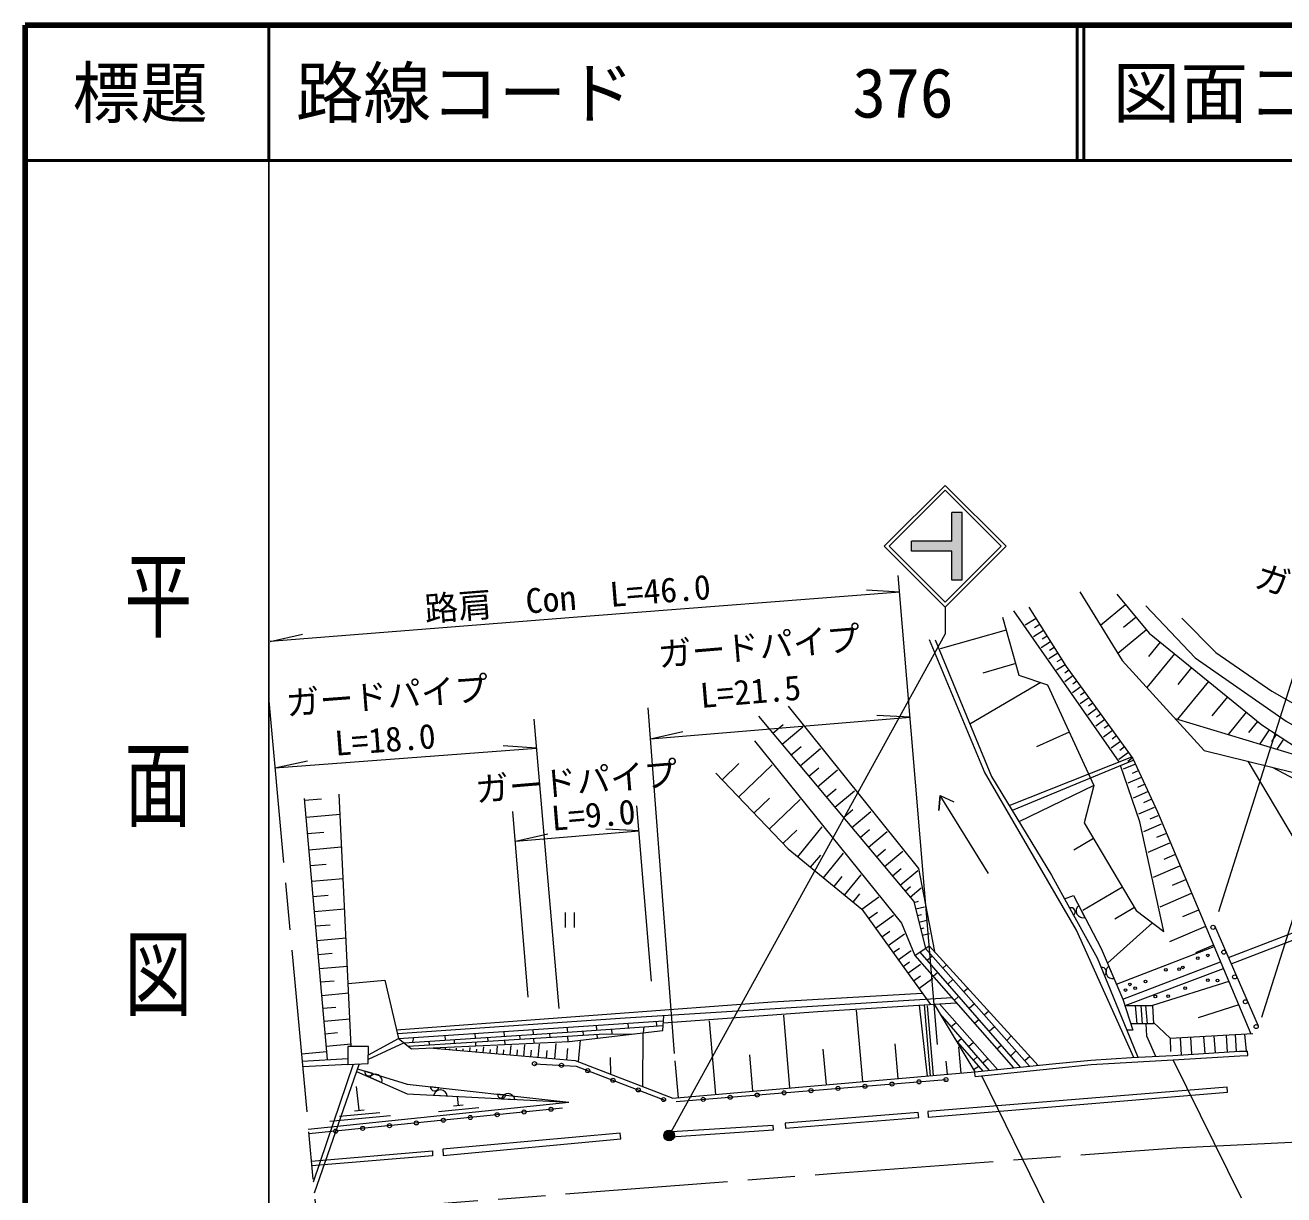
# Model space of a CAD drawing. Units: millimetres at full size, sheet at 1:1000; details may follow other scales. Extents: x 40000 to 680000, y 20000 to 380000.
# Drawn here: x 40000 to 133037, y 293548 to 380000 of the extents above; entities that cross this region are included whole.
import ezdxf
from ezdxf.enums import TextEntityAlignment as Align

# ---------------------------------------------------------------- set-up
doc = ezdxf.new("R2010")
doc.units = ezdxf.units.MM
doc.header["$LTSCALE"] = 1000
doc.linetypes.add('CHAIN', pattern=[18.5, 12, -1.5, 3.5, -1.5])
for name, color, linetype, lineweight in [('M-BGD', 7, 'Continuous', 13), ('M-BMK', 2, 'CHAIN', 13), ('M-STR-HTXT', 7, 'Continuous', 13), ('M-STR-STR1', 1, 'Continuous', 13), ('M-STR-STRC', 7, 'Continuous', 13), ('M-TTL', 2, 'Continuous', 140), ('M-TTL-BAND', 7, 'Continuous', 25), ('M-TTL-LINE', 7, 'Continuous', 50)]:
    doc.layers.add(name, color=color, linetype=linetype, lineweight=lineweight)
doc.layers.add('M-TTL-TXT', color=7, linetype='Continuous')
doc.styles.add('@ＭＳ ゴシック', font='')
doc.styles.add('ＭＳ ゴシック', font='')
doc.styles.get('@ＭＳ ゴシック').set_extended_font_data('@MS Gothic')
doc.styles.get('ＭＳ ゴシック').set_extended_font_data('MS Gothic')

msp = doc.modelspace()

# ---------------------------------------------------------------- hatches: boundary and pattern name
at = {"layer": 'M-STR-STRC'}
for points in [[(105507, 341862), (108507, 341862), (108507, 343987), (109257, 343987), (109257, 338987), (108507, 338987), (108507, 341112), (105507, 341112)], [(87265, 297721, -0.41421), (87387, 298273, -0.41421), (87940, 298151, -1)]]:
    msp.add_hatch(color=256, dxfattribs=at).paths.add_polyline_path(points)

# ---------------------------------------------------------------- linework, layer by layer
at = {"layer": 'M-BGD'}
for p, q in [((121341, 337168), (119492, 335628)), ((120861, 325544), (113069, 336702)), ((114721, 336144), (113928, 335647)), ((122111, 336244), (121186, 335474)), ((112509, 335289), (107645, 333903)), ((115271, 335267), (114522, 334797)), ((114996, 335705), (114599, 335457)), ((122881, 335320), (120773, 333564)), ((115802, 334419), (115095, 333976)), ((115537, 334843), (115162, 334608)), ((123898, 334407), (123031, 333345)), ((116333, 333572), (115668, 333155)), ((116068, 333996), (115714, 333774)), ((116599, 333148), (116266, 332940)), ((124961, 333540), (122920, 331039)), ((113216, 332809), (110784, 332116)), ((116865, 332725), (116241, 332334)), ((117150, 332315), (116853, 332098)), ((126211, 332520), (125191, 331270)), ((115065, 331410), (109838, 328331)), ((117445, 331910), (116843, 331473)), ((117739, 331506), (117438, 331287)), ((127462, 331500), (125175, 328697)), ((118033, 331102), (117415, 330653)), ((118621, 330293), (117988, 329833)), ((118327, 330697), (118018, 330473)), ((128863, 330357), (127720, 328955)), ((119209, 329484), (118560, 329013)), ((118915, 329888), (118598, 329658)), ((119797, 328675), (119133, 328193)), ((119503, 329080), (119179, 328844)), ((130264, 329214), (128924, 327570)), ((131086, 328543), (130415, 327722)), ((95268, 327659), (96039, 328305)), ((95947, 326850), (97488, 328142)), ((117163, 327755), (114760, 326650)), ((120385, 327866), (119706, 327373)), ((120091, 328271), (119759, 328029)), ((131946, 327926), (131253, 326870)), ((132474, 327579), (132127, 327051)), ((96611, 326057), (97366, 326690)), ((120973, 327057), (120278, 326553)), ((120679, 327462), (120339, 327215)), ((121267, 326653), (120920, 326401)), ((133002, 327233), (132515, 326491)), ((97276, 325265), (98784, 326530)), ((112729, 322325), (121802, 325916)), ((121942, 325676), (112954, 321953)), ((121561, 326249), (120851, 325733)), ((121855, 325844), (121500, 325586)), ((91515, 324228), (92760, 325417)), ((92738, 322947), (95228, 325325)), ((97927, 324488), (98665, 325107)), ((98578, 323712), (100054, 324950)), ((122061, 325390), (121161, 325001)), ((122275, 324894), (121825, 324699)), ((118981, 323794), (113456, 321124)), ((122490, 324398), (121514, 323976)), ((122720, 323864), (122232, 323653)), ((64108, 304505), (63200, 323173)), ((93866, 321766), (95012, 322859)), ((99216, 322951), (99938, 323557)), ((99854, 322191), (101298, 323402)), ((122951, 323330), (121894, 322874)), ((62346, 303541), (60644, 322834)), ((60655, 322711), (61908, 322822)), ((94995, 320584), (97285, 322772)), ((100478, 321446), (101185, 322038)), ((123446, 322182), (122303, 321689)), ((123199, 322756), (122670, 322528)), ((60765, 321457), (63272, 321679)), ((101103, 320701), (102517, 321886)), ((123713, 321565), (123142, 321318)), ((60872, 320251), (62078, 320358)), ((96016, 319515), (97049, 320502)), ((97115, 318529), (98923, 320742)), ((101715, 319971), (102407, 320551)), ((102327, 319241), (103711, 320401)), ((123980, 320947), (122655, 320375)), ((124286, 320239), (123623, 319953)), ((60978, 319046), (63390, 319258)), ((118979, 319885), (117510, 319014)), ((124592, 319531), (122989, 318839)), ((98061, 317757), (98802, 318664)), ((99007, 316984), (100489, 318798)), ((102927, 318526), (103604, 319093)), ((103527, 317811), (104880, 318946)), ((124957, 318684), (124156, 318338)), ((61081, 317885), (62241, 317988)), ((104102, 317125), (104750, 317668)), ((104677, 316439), (105972, 317525)), ((125323, 317837), (123389, 317001)), ((61183, 316725), (63503, 316930)), ((99788, 316345), (100395, 317088)), ((100569, 315707), (101783, 317192)), ((105046, 315999), (105448, 316336)), ((125761, 316824), (124794, 316406)), ((61281, 315609), (62398, 315707)), ((101205, 315187), (101693, 315784)), ((101839, 314667), (103090, 315567)), ((105415, 315558), (106219, 316232)), ((121112, 316286), (118187, 314553)), ((126198, 315811), (123867, 314804)), ((61380, 314493), (63612, 314689)), ((105709, 315161), (106032, 315241)), ((105829, 314676), (106474, 314835)), ((117192, 314754), (117496, 314206)), ((118337, 314053), (117877, 314930)), ((122004, 314781), (120542, 313914)), ((126722, 314599), (125556, 314096)), ((79909, 314415), (79909, 313297)), ((80575, 314415), (80575, 313297)), ((102346, 313963), (103009, 314440)), ((102853, 313259), (104180, 314214)), ((105948, 314190), (106245, 314263)), ((106068, 313705), (106661, 313851)), ((123321, 313652), (120003, 310680)), ((128937, 311081), (137128, 314252)), ((129134, 310631), (137385, 313799)), ((61475, 313419), (62548, 313513)), ((103318, 312612), (103924, 313048)), ((103784, 311966), (104996, 312838)), ((106187, 313219), (106459, 313286)), ((106307, 312734), (106849, 312867)), ((127245, 313388), (124583, 312238)), ((127903, 313456), (131131, 306044)), ((61569, 312345), (63717, 312534)), ((104158, 311447), (104636, 311791)), ((106546, 311763), (114239, 303047)), ((120668, 309126), (127886, 311903)), ((127839, 312011), (126508, 311436)), ((61660, 311311), (62694, 311403)), ((104531, 310928), (105488, 311617)), ((104894, 310424), (105356, 310758)), ((105750, 311229), (113058, 302926)), ((106136, 311488), (113555, 302977)), ((107047, 311196), (106674, 310871)), ((121147, 308008), (128359, 310778)), ((61752, 310278), (63818, 310461)), ((105256, 309921), (106182, 310587)), ((107457, 309973), (107118, 309674)), ((108105, 310541), (107835, 310303)), ((119537, 310343), (119774, 309764)), ((120489, 309544), (120099, 310455)), ((121297, 307530), (128568, 310280)), ((61839, 309284), (62833, 309372)), ((105658, 309363), (106175, 309736)), ((106060, 308805), (107095, 309550)), ((108577, 309462), (108194, 309127)), ((128972, 309319), (123334, 307543)), ((61927, 308290), (63915, 308466)), ((109000, 308202), (108670, 307912)), ((109686, 308804), (109389, 308542)), ((62011, 307334), (62968, 307418)), ((101907, 301913), (101449, 307187)), ((106079, 307574), (106677, 302327)), ((106449, 307597), (106905, 302347)), ((107152, 302368), (106705, 307513)), ((107182, 307643), (110190, 302632)), ((107585, 307668), (111871, 302805)), ((110169, 307659), (109774, 307314)), ((111221, 307119), (110897, 306833)), ((122049, 307535), (122162, 306180)), ((122470, 307538), (122559, 306179)), ((122820, 307540), (122943, 306178)), ((129700, 307589), (126705, 306636)), ((62096, 306378), (64008, 306546)), ((67607, 305102), (87185, 306416)), ((84543, 306239), (84568, 305884)), ((86635, 306380), (86660, 306031)), ((91057, 300970), (90584, 306419)), ((96534, 301446), (96067, 306823)), ((107613, 306924), (111248, 302741)), ((108064, 306406), (107961, 306344)), ((108816, 306271), (108454, 305956)), ((110497, 306485), (110175, 306201)), ((62177, 305457), (63097, 305539)), ((68702, 305176), (68630, 304824)), ((71015, 305331), (71038, 304980)), ((73245, 305481), (73268, 305125)), ((74169, 305184), (74187, 304901)), ((75390, 305625), (75414, 305265)), ((76540, 305338), (76558, 305049)), ((77537, 305769), (77560, 305405)), ((78765, 305483), (78783, 305187)), ((80038, 305937), (80079, 305569)), ((80097, 305269), (80115, 304868)), ((81222, 305649), (81241, 305341)), ((82210, 306083), (82236, 305720)), ((82255, 305404), (82289, 305120)), ((83352, 305798), (83355, 305423)), ((85658, 301544), (85687, 305524)), ((85721, 305965), (85687, 305524)), ((111656, 305974), (111251, 305620)), ((112874, 305303), (112559, 304951)), ((121431, 305716), (122249, 303718)), ((126128, 305204), (126208, 303935)), ((127111, 305260), (127191, 303997)), ((127873, 305304), (127952, 304045)), ((128765, 305354), (128844, 304101)), ((129433, 305393), (129512, 304143)), ((130129, 305432), (130254, 304175)), ((62258, 304537), (64098, 304700)), ((68004, 304783), (65361, 303538)), ((65369, 303886), (67607, 305102)), ((69848, 304903), (69865, 304631)), ((71062, 304461), (71048, 304307)), ((71374, 304279), (71381, 304361)), ((71699, 305023), (71716, 304746)), ((71872, 304235), (71886, 304399)), ((72370, 304191), (72383, 304340)), ((72868, 304148), (72894, 304444)), ((73286, 304844), (73299, 304562)), ((73366, 304104), (73385, 304319)), ((73864, 304061), (73902, 304489)), ((74362, 304017), (74387, 304298)), ((74860, 303973), (74909, 304535)), ((75358, 303930), (75389, 304277)), ((75431, 304978), (75446, 304658)), ((75856, 303886), (75917, 304580)), ((76355, 303842), (76391, 304256)), ((76853, 303799), (76925, 304625)), ((77387, 303752), (77429, 304236)), ((77579, 305112), (77595, 304755)), ((77921, 303705), (78006, 304674)), ((79154, 303597), (79253, 304730)), ((80041, 303519), (80115, 304357)), ((80912, 303369), (81042, 304971)), ((99221, 301679), (98992, 304316)), ((104530, 302140), (104306, 304713)), ((108753, 305025), (110791, 302694)), ((109216, 305080), (108927, 304827)), ((109194, 302546), (109025, 304488)), ((110098, 304816), (109726, 304493)), ((112147, 304592), (111835, 304316)), ((124640, 305119), (124658, 304137)), ((125369, 305161), (125449, 303888)), ((62294, 304127), (60416, 303953)), ((60464, 303425), (63854, 303634)), ((78538, 303651), (78587, 304218)), ((83285, 302457), (83276, 303696)), ((88283, 300729), (88046, 303453)), ((93796, 301208), (93562, 303896)), ((108173, 302457), (108088, 303428)), ((110378, 303742), (110093, 303493)), ((111162, 303609), (110782, 303278)), ((113232, 304188), (112845, 303791)), ((114264, 303777), (113888, 303445)), ((63874, 303188), (60503, 303008)), ((64245, 303205), (61292, 294484)), ((64688, 303225), (61367, 293670)), ((65698, 302506), (65100, 302690)), ((110498, 303029), (110096, 302788)), ((64699, 299795), (64497, 301555)), ((65467, 302242), (66373, 301841)), ((70566, 301465), (69944, 301535)), ((88127, 300434), (108082, 302065)), ((70207, 300916), (71196, 300863)), ((72020, 300154), (71953, 300823)), ((75535, 300908), (74913, 300978)), ((75200, 300651), (76189, 300598)), ((60930, 298389), (80193, 300386)), ((79706, 299957), (60962, 298051)), ((63232, 299362), (66220, 299630)), ((64351, 299764), (65048, 299826)), ((70558, 299706), (73543, 300005)), ((71672, 300119), (72369, 300189)), ((62512, 298996), (66994, 299399))]:
    msp.add_line(p, q, dxfattribs=at)
for points in [[(117946, 338118), (121092, 333051), (127149, 326387), (135357, 324376), (146584, 320377), (147888, 317817), (154731, 309845), (159777, 305611), (168491, 304456), (180401, 306381), (181705, 306323), (183670, 305565)], [(120700, 337937), (123095, 335062), (131413, 328276), (135466, 325614)], [(114190, 336992), (116941, 332603), (121880, 325810), (123703, 321849), (130596, 305459)], [(122825, 337088), (126480, 333237), (133198, 328547), (141343, 323893)], [(112235, 336251), (113456, 331966), (115561, 331238), (118982, 323798), (118290, 321049), (122131, 314567), (124157, 313009)], [(125505, 336179), (128013, 333630), (132150, 330770), (138415, 327213), (144458, 323153)], [(121950, 303703), (117702, 313112), (110912, 324811), (106851, 334559)], [(107266, 334559), (111437, 324459), (115852, 317167), (116816, 315431)], [(96401, 329654), (106033, 317671), (107207, 311527)], [(94213, 328918), (105693, 315227), (106546, 311763)], [(125002, 328749), (134156, 325997), (141506, 323845), (144856, 323059), (148309, 322718), (151351, 318208), (162092, 309805), (168742, 304497)], [(93916, 327113), (104783, 313625), (105750, 311229)], [(91053, 324712), (96396, 319117), (101834, 314673), (106909, 307626)], [(124157, 313009), (122391, 321129), (120962, 325270)], [(130384, 325595), (137311, 313945), (142578, 303635), (157790, 303075)], [(132186, 325153), (144045, 318878), (152941, 309283), (154213, 307147)], [(111196, 317304), (107629, 323054), (107528, 321945), (107629, 323054), (108638, 322584)], [(116816, 315431), (117492, 315663), (119539, 311764), (121147, 308008), (121868, 305722), (121431, 305716)], [(116816, 315431), (119246, 311053), (121431, 305716)], [(105750, 311229), (106823, 311949), (114870, 303112)], [(63881, 309170), (66577, 309424), (67607, 305102), (68545, 304348), (80217, 304873), (87127, 305696), (87214, 306776)], [(67456, 305736), (95222, 307804), (106307, 308462)], [(108495, 308110), (84358, 306597), (67526, 305439)], [(87173, 306268), (98601, 307110), (108817, 307744)], [(121297, 307530), (123334, 307543), (123395, 306177), (121723, 306181)], [(122830, 306179), (122882, 305294), (123561, 303785)], [(123389, 306309), (124640, 305119), (130755, 305468)], [(68004, 304783), (80079, 305569), (87157, 306066)], [(68313, 304534), (82428, 305415), (84963, 305438)], [(69894, 304408), (80661, 303465), (87872, 300693), (110190, 302632)], [(64495, 302671), (68232, 301021), (80193, 300386)], [(64560, 302856), (68228, 301727), (80193, 300386)], [(77647, 303241), (80725, 303056), (87286, 300552)], [(61149, 296027), (70119, 296808), (70112, 296427), (61180, 295692)]]:
    msp.add_lwpolyline(points, dxfattribs=at)
for points in [[(63845, 304503), (63859, 303187), (65355, 303256), (65383, 304516)], [(106712, 299719), (106749, 299300), (128878, 301146), (128860, 301511)], [(96176, 298847), (96208, 298467), (106055, 299274), (106003, 299636)], [(95288, 298676), (87402, 298183), (87406, 297811), (95307, 298364)], [(70862, 296911), (70901, 296465), (84035, 297688), (83976, 298096)]]:
    msp.add_lwpolyline(points, close=True, dxfattribs=at)
for centre, radius in [((127799, 313319), 150), ((126670, 311033), 100), ((127425, 311247), 100), ((128598, 311485), 150), ((124311, 310185), 100), ((125308, 310222), 100), ((125579, 310361), 100), ((121665, 309104), 100), ((122056, 308816), 100), ((122820, 309309), 100), ((125747, 308817), 100), ((127415, 309413), 100), ((128133, 309385), 100), ((129396, 309651), 150), ((121329, 308685), 100), ((123539, 308202), 100), ((124480, 308240), 100), ((130195, 307817), 150), ((130993, 305984), 150), ((77647, 303241), 150), ((79643, 303121), 150), ((81581, 302730), 150), ((83450, 302016), 150), ((85318, 301303), 150), ((100087, 301411), 150), ((102080, 301574), 150), ((104074, 301737), 150), ((106067, 301900), 150), ((108060, 302063), 150), ((87187, 300590), 150), ((90120, 300597), 150), ((92114, 300760), 150), ((94107, 300923), 150), ((96100, 301086), 150), ((98094, 301248), 150), ((74890, 299467), 150), ((76880, 299670), 150), ((78869, 299872), 150), ((66931, 298658), 150), ((68921, 298860), 150), ((70910, 299063), 150), ((72900, 299265), 150), ((62951, 298253), 150), ((64941, 298456), 150)]:
    msp.add_circle(centre, radius, dxfattribs=at)
for centre, radius, start, end in [((117296, 314454), 318, 308.92426, 109.14199), ((118193, 314537), 505, 128.87155, 286.52974), ((119605, 310032), 318, 302.15738, 102.37511), ((120384, 310038), 505, 124.3404, 281.99859), ((65415, 302650), 318, 172.77775, 332.99548), ((65881, 301952), 505, 347.34758, 145.00578), ((70261, 301554), 318, 183.49645, 343.71418), ((70696, 300792), 505, 8.13349, 165.79168), ((75230, 300997), 318, 183.49645, 343.71418), ((75689, 300527), 505, 8.13349, 165.79168)]:
    msp.add_arc(centre, radius, start, end, dxfattribs=at)
at = {"layer": 'M-BMK'}
msp.add_line((58000, 330062), (65379, 250313), dxfattribs=at)
msp.add_lwpolyline([(61503, 292199), (99580, 295124), (125073, 297019), (138414, 297669), (152143, 297435), (162124, 296694), (170680, 295488), (180315, 293473), (190483, 290718), (201689, 286786), (210252, 283057), (220130, 278079), (227565, 273707), (238754, 266165), (250950, 255859)], dxfattribs=at)
at = {"layer": 'M-STR-HTXT'}
for p, q in [((107430, 304663), (104540, 339335)), ((104644, 338086), (102194, 338240)), ((128229, 314490), (135330, 336932)), ((58108, 334456), (60504, 334988)), ((131417, 306677), (140429, 335293)), ((87995, 303992), (86045, 329531)), ((77607, 328702), (79446, 307327)), ((86220, 327241), (105415, 328841)), ((105415, 328841), (102963, 328980)), ((86220, 327241), (88614, 327784)), ((58458, 325111), (77790, 326571)), ((77790, 326571), (75340, 326728)), ((58458, 325111), (60857, 325634)), ((86304, 309343), (85221, 322300)), ((77177, 308146), (76058, 321884)), ((76236, 319699), (78630, 320242)), ((76237, 319679), (85376, 320444)), ((85376, 320444), (82925, 320581))]:
    msp.add_line(p, q, dxfattribs=at)
msp.add_lwpolyline([(104644, 338086), (81754, 336327), (58108, 334456)], dxfattribs=at)
at = {"layer": 'M-STR-STR1'}
for p, q in [((129907, 293301), (124859, 303515)), ((130374, 303844), (130364, 304178)), ((110224, 302299), (110190, 302632)), ((115479, 292635), (110722, 302350))]:
    msp.add_line(p, q, dxfattribs=at)
for points in [[(110190, 302632), (115926, 303221), (118778, 303505), (121784, 303695), (124835, 303849), (129769, 304159), (130364, 304178)], [(110224, 302299), (115960, 302888), (118806, 303171), (121803, 303361), (124854, 303515), (129785, 303825), (130374, 303844)]]:
    msp.add_lwpolyline(points, dxfattribs=at)
at = {"layer": 'M-STR-STRC'}
for p, q in [((103507, 341488), (108007, 345988)), ((103861, 341488), (108007, 345634)), ((112508, 341488), (108007, 345988)), ((112154, 341488), (108007, 345634)), ((109257, 343987), (108507, 343987)), ((108507, 341862), (108507, 343987)), ((109257, 338987), (109257, 343987)), ((103507, 341488), (108007, 336987)), ((103861, 341488), (108007, 337341)), ((105507, 341112), (105507, 341862)), ((108507, 341862), (105507, 341862)), ((108007, 337341), (112154, 341488)), ((108008, 336988), (112508, 341488)), ((108507, 341112), (105507, 341112)), ((108507, 338987), (108507, 341112)), ((109257, 338987), (108507, 338987)), ((108007, 336987), (108007, 334987)), ((87602, 297936), (108007, 334987))]:
    msp.add_line(p, q, dxfattribs=at)
msp.add_circle((87602, 297936), 400, dxfattribs=at)
at = {"layer": 'M-TTL'}
for p, q in [((40000, 380000), (40000, 20000)), ((680000, 380000), (40000, 380000))]:
    msp.add_line(p, q, dxfattribs=at)
at = {"layer": 'M-TTL-BAND'}
msp.add_line((58000, 370000), (58000, 20000), dxfattribs=at)
at = {"layer": 'M-TTL-LINE'}
for p, q in [((58000, 380000), (58000, 370000)), ((117750, 380000), (117750, 370000)), ((118250, 380000), (118250, 370000)), ((40000, 370000), (680000, 370000))]:
    msp.add_line(p, q, dxfattribs=at)

# ---------------------------------------------------------------- texts
at = {"layer": 'M-STR-HTXT', "style": 'ＭＳ ゴシック'}
for s, rotation, p in [('ガードレール', 342.519, (130601, 337994)), ('路肩\u3000Con  L=46.0', 4.524, (69631, 335367)), ('ガードパイプ', 4.766, (86901, 332016)), ('ガードパイプ', 4.319, (59388, 328427)), ('L=21.5', 4.766, (90010, 328985)), ('L=18.0', 4.319, (62985, 325453)), ('ガードパイプ', 4.779, (73395, 322030)), ('L=9.0', 4.779, (79013, 319912))]:
    msp.add_text(s, height=1833, rotation=rotation, dxfattribs=at).set_placement(p, align=Align.BOTTOM_LEFT)
at = {"layer": 'M-TTL-BAND', "style": '@ＭＳ ゴシック', "width": 1.4}
msp.add_text('平  面  図', height=3666, rotation=270, dxfattribs=at).set_placement((49777, 306475), align=Align.MIDDLE_RIGHT)
at = {"layer": 'M-TTL-TXT', "style": 'ＭＳ ゴシック'}
msp.add_text('標題', height=3666, dxfattribs=at).set_placement((48500, 375000), align=Align.MIDDLE_CENTER)
for s, p in [('路線コード', (60000, 375000)), ('図面コード', (120380, 375000)), ('376', (101142, 375000))]:
    msp.add_text(s, height=3666, dxfattribs=at).set_placement(p, align=Align.MIDDLE_LEFT)

doc.saveas('drawing.dxf')
